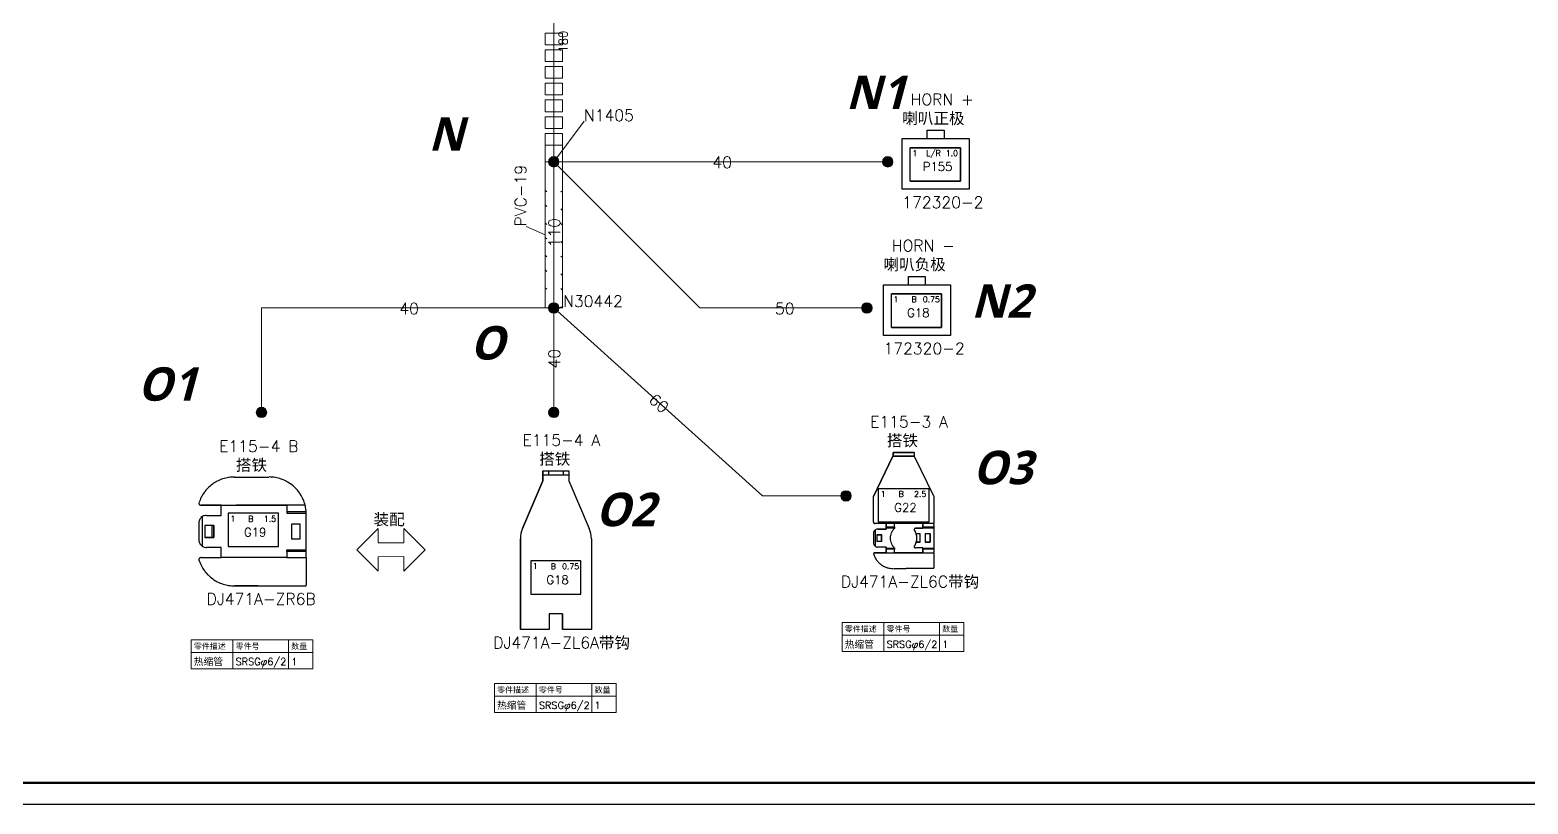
# Model space of a CAD drawing. Header units: millimetres. Extents: x 6 to 3615, y 6 to 858.
# Drawn here: x 2485.2 to 2844, y 6.5 to 191.8 of the extents above; entities that cross this region are included whole.
import ezdxf

# ---------------------------------------------------------------- set-up
doc = ezdxf.new("R2010")
doc.units = ezdxf.units.MM
doc.styles.add('SegoeUIBoldItalic_Style', font='segoeuiz.ttf')
doc.styles.add('Simplex_Style', font='simplex_.ttf')

msp = doc.modelspace()

# ---------------------------------------------------------------- hatches: boundary and pattern name
h = msp.add_hatch(color=0)
edge = h.paths.add_edge_path()
edge.add_arc((2610.65, 160.27), 1.25, 0, 360)
h = msp.add_hatch(color=0)
edge = h.paths.add_edge_path()
edge.add_arc((2610.65, 160.27), 1.25, 0, 360)
h = msp.add_hatch(color=0)
edge = h.paths.add_edge_path()
edge.add_arc((2690.65, 160.27), 1.25, 0, 360)
h = msp.add_hatch(color=0)
edge = h.paths.add_edge_path()
edge.add_arc((2690.65, 160.27), 1.25, 0, 360)
h = msp.add_hatch(color=0)
edge = h.paths.add_edge_path()
edge.add_arc((2610.65, 125.27), 1.25, 0, 360)
h = msp.add_hatch(color=0)
edge = h.paths.add_edge_path()
edge.add_arc((2610.65, 125.27), 1.25, 0, 360)
h = msp.add_hatch(color=0)
edge = h.paths.add_edge_path()
edge.add_arc((2685.65, 125.27), 1.25, 0, 360)
h = msp.add_hatch(color=0)
edge = h.paths.add_edge_path()
edge.add_arc((2685.65, 125.27), 1.25, 0, 360)
h = msp.add_hatch(color=0)
edge = h.paths.add_edge_path()
edge.add_arc((2540.65, 100.27), 1.25, 0, 360)
h = msp.add_hatch(color=0)
edge = h.paths.add_edge_path()
edge.add_arc((2540.65, 100.27), 1.25, 0, 360)
h = msp.add_hatch(color=0)
edge = h.paths.add_edge_path()
edge.add_arc((2610.65, 100.27), 1.25, 0, 360)
h = msp.add_hatch(color=0)
edge = h.paths.add_edge_path()
edge.add_arc((2610.65, 100.27), 1.25, 0, 360)
h = msp.add_hatch(color=0)
edge = h.paths.add_edge_path()
edge.add_arc((2680.65, 80.27), 1.25, 0, 360)
h = msp.add_hatch(color=0)
edge = h.paths.add_edge_path()
edge.add_arc((2680.65, 80.27), 1.25, 0, 360)

# ---------------------------------------------------------------- linework, layer by layer
at = {"color": 0, "linetype": 'Continuous', "lineweight": 13, "flags": 128}
for points in [[(2610.65, 240.27), (2610.65, 160.27)], [(2610.65, 160.27), (2617.9, 170.02)], [(2610.65, 160.27), (2690.65, 160.27)], [(2610.65, 160.27), (2645.65, 125.27)], [(2610.65, 160.27), (2610.65, 125.27)], [(2608.57, 142.77), (2604.07, 144.77)], [(2610.65, 125.27), (2540.65, 125.27)], [(2540.65, 125.27), (2540.65, 100.27)], [(2610.65, 125.27), (2612.9, 125.52)], [(2610.65, 125.27), (2610.65, 100.27)], [(2610.65, 125.27), (2660.65, 80.27)], [(2645.65, 125.27), (2685.65, 125.27)], [(2660.65, 80.27), (2680.65, 80.27)], [(2579.89, 67.37), (2574.75, 62.24), (2574.74, 65.74), (2568.61, 65.71), (2568.61, 62.23), (2563.47, 67.34), (2568.61, 72.47), (2568.61, 69.02), (2574.76, 69.02), (2574.76, 72.48), (2579.89, 67.37)], [(2679.71, 49.98), (2708.88, 49.98)], [(2679.71, 49.98), (2679.71, 43.03)], [(2679.71, 49.98), (2708.88, 49.98)], [(2679.71, 46.92), (2708.88, 46.92)], [(2689.71, 49.98), (2689.71, 43.03)], [(2703.05, 49.98), (2703.05, 43.03)], [(2708.88, 49.98), (2708.88, 43.03)], [(2523.79, 45.84), (2552.95, 45.84)], [(2523.79, 45.84), (2523.79, 38.9)], [(2523.79, 45.84), (2552.95, 45.84)], [(2533.79, 45.84), (2533.79, 38.9)], [(2547.12, 45.84), (2547.12, 38.9)], [(2552.95, 45.84), (2552.95, 38.9)], [(2523.79, 42.79), (2552.95, 42.79)], [(2679.71, 43.03), (2708.88, 43.03)], [(2523.79, 38.9), (2552.95, 38.9)], [(2596.43, 35.38), (2625.6, 35.38)], [(2596.43, 35.38), (2596.43, 28.44)], [(2596.43, 35.38), (2625.6, 35.38)], [(2596.43, 32.33), (2625.6, 32.33)], [(2606.43, 35.38), (2606.43, 28.44)], [(2619.77, 35.38), (2619.77, 28.44)], [(2625.6, 35.38), (2625.6, 28.44)], [(2596.43, 28.44), (2625.6, 28.44)]]:
    msp.add_lwpolyline(points, dxfattribs=at)
for points in [[(2612.73, 188.27), (2612.73, 191.07), (2608.57, 191.07), (2608.57, 188.27), (2612.73, 188.27)], [(2612.73, 184.27), (2612.73, 187.07), (2608.57, 187.07), (2608.57, 184.27), (2612.73, 184.27)], [(2612.73, 180.27), (2612.73, 183.07), (2608.57, 183.07), (2608.57, 180.27), (2612.73, 180.27)], [(2612.73, 176.27), (2612.73, 179.07), (2608.57, 179.07), (2608.57, 176.27), (2612.73, 176.27)], [(2612.73, 172.27), (2612.73, 175.07), (2608.57, 175.07), (2608.57, 172.27), (2612.73, 172.27)], [(2612.73, 168.27), (2612.73, 171.07), (2608.57, 171.07), (2608.57, 168.27), (2612.73, 168.27)], [(2612.73, 164.27), (2612.73, 167.07), (2608.57, 167.07), (2608.57, 164.27), (2612.73, 164.27)], [(2608.57, 160.27), (2608.57, 164.27)], [(2612.73, 160.27), (2612.73, 164.27)], [(2612.73, 160.27), (2608.57, 160.27)], [(2612.73, 160.27), (2608.57, 160.27)], [(2608.57, 160.27), (2608.57, 156.38)], [(2612.73, 160.27), (2612.73, 156.38)], [(2608.57, 152.49), (2608.57, 156.38)], [(2612.73, 152.49), (2612.73, 156.38)], [(2608.57, 153.46), (2608.98, 153.07)], [(2608.57, 148.6), (2608.57, 152.49)], [(2612.73, 152.88), (2612.32, 153.27)], [(2612.73, 148.6), (2612.73, 152.49)], [(2608.57, 149.96), (2608.98, 149.57)], [(2608.57, 144.71), (2608.57, 148.6)], [(2612.73, 148.6), (2612.32, 148.99)], [(2612.73, 144.71), (2612.73, 148.6)], [(2608.57, 145.68), (2608.98, 145.29)], [(2608.57, 140.82), (2608.57, 144.71)], [(2612.73, 145.1), (2612.32, 145.49)], [(2612.73, 140.82), (2612.73, 144.71)], [(2608.57, 142.18), (2608.98, 141.79)], [(2608.57, 136.93), (2608.57, 140.82)], [(2612.73, 140.82), (2612.32, 141.21)], [(2612.73, 136.93), (2612.73, 140.82)], [(2608.57, 137.9), (2608.98, 137.52)], [(2608.57, 133.04), (2608.57, 136.93)], [(2612.73, 137.32), (2612.32, 137.71)], [(2612.73, 133.04), (2612.73, 136.93)], [(2608.57, 134.4), (2608.98, 134.02)], [(2608.57, 129.15), (2608.57, 133.04)], [(2612.73, 133.04), (2612.32, 133.43)], [(2612.73, 129.15), (2612.73, 133.04)], [(2608.57, 130.13), (2608.98, 129.74)], [(2612.73, 129.54), (2612.32, 129.93)], [(2608.57, 125.27), (2608.57, 129.15)], [(2612.73, 125.27), (2612.73, 129.15)], [(2612.73, 125.27), (2608.57, 125.27)]]:
    msp.add_lwpolyline(points, close=True, dxfattribs=at)
at = {"color": 0, "linetype": 'Continuous', "lineweight": 30, "flags": 128}
for points in [[(2694.11, 153.71), (2694.11, 165.83), (2710.15, 165.83), (2710.15, 153.71)], [(2700.12, 165.83), (2700.12, 167.83), (2704.14, 167.83), (2704.14, 165.83)], [(2696.03, 155.62), (2708.06, 155.62), (2708.06, 163.64), (2708.06, 155.62), (2696.03, 155.62), (2696.03, 163.64), (2708.06, 163.64), (2696.03, 163.64), (2708.06, 163.64)], [(2710.15, 153.7), (2694.11, 153.7)], [(2695.62, 130.83), (2695.62, 132.83), (2699.64, 132.83), (2699.64, 130.83)], [(2689.61, 118.71), (2689.61, 130.83), (2705.65, 130.83), (2705.65, 118.71)], [(2691.53, 120.62), (2703.56, 120.62), (2703.56, 128.64), (2703.56, 120.62), (2691.53, 120.62), (2691.53, 128.64), (2703.56, 128.64), (2691.53, 128.64), (2703.56, 128.64)], [(2705.65, 118.7), (2689.61, 118.7)], [(2691.9, 89.77), (2687.25, 80.17)], [(2687.25, 80.17), (2691.9, 89.77)], [(2691.94, 89.85), (2691.9, 89.77)], [(2691.9, 89.77), (2691.92, 89.81)], [(2691.9, 89.77), (2697, 89.77)], [(2691.92, 89.81), (2691.94, 89.85)], [(2691.94, 89.85), (2691.95, 89.87)], [(2691.95, 90.67), (2691.95, 90.61)], [(2696.95, 90.67), (2691.95, 90.67)], [(2691.95, 90.61), (2691.95, 90.45)], [(2691.95, 90.45), (2691.95, 90.2)], [(2691.95, 90.2), (2691.95, 89.89)], [(2691.95, 89.89), (2691.96, 89.89)], [(2691.96, 89.89), (2691.95, 89.86)], [(2691.95, 89.87), (2691.95, 89.86)], [(2691.95, 89.86), (2696.96, 89.86)], [(2691.96, 89.89), (2691.96, 90.66)], [(2691.96, 90.66), (2696.96, 90.66)], [(2696.96, 90.66), (2696.96, 89.89)], [(2696.96, 89.86), (2696.96, 89.89)], [(2696.96, 89.85), (2696.96, 89.86)], [(2696.96, 89.85), (2696.98, 89.81)], [(2696.98, 89.81), (2697, 89.77)], [(2697, 89.77), (2701.65, 80.17)], [(2608.01, 86.26), (2608.01, 83.86), (2608.01, 85.25)], [(2609.37, 86.26), (2609.37, 85.25)], [(2612.94, 86.26), (2612.94, 85.25)], [(2534.17, 84.8), (2542.44, 84.8)], [(2603.16, 72.45), (2608.01, 83.86), (2603.16, 72.45)], [(2614.3, 85.25), (2614.3, 83.86), (2619.16, 72.45)], [(2687.25, 73.97), (2687.25, 80.17)], [(2687.25, 73.97), (2687.25, 80.17)], [(2701.65, 80.17), (2701.65, 73.67)], [(2531.01, 78.02), (2526.19, 78.02), (2531.01, 78.02)], [(2526.55, 68.17), (2526.55, 75.36)], [(2527.44, 75.6), (2531.01, 75.6), (2531.01, 78.02), (2534.59, 78.02)], [(2532.69, 76.14), (2532.69, 68.14), (2544.69, 68.14), (2544.69, 76.14), (2532.69, 76.14)], [(2546.73, 78.02), (2534.59, 78.02), (2546.73, 78.02)], [(2551.1, 78.02), (2546.73, 78.02), (2546.73, 76.55), (2551.34, 76.55)], [(2546.73, 66.99), (2546.73, 65.52), (2551.37, 65.52), (2551.37, 75.87), (2551.36, 76.14), (2551.36, 76.24), (2551.36, 76.3), (2551.34, 76.55), (2551.32, 76.8), (2551.28, 77.15)], [(2546.73, 76.55), (2546.73, 76.14), (2551.36, 76.14)], [(2551.28, 77.14), (2551.21, 77.55)], [(2551.37, 65.52), (2551.37, 75.87)], [(2525.66, 73.82), (2525.66, 69.72)], [(2529.23, 73.19), (2529.23, 70.34), (2529.23, 73.19), (2527.09, 73.19), (2527.09, 70.34), (2529.23, 70.34), (2528.87, 70.34), (2528.87, 73.19)], [(2549.94, 73.55), (2547.8, 73.55), (2547.8, 69.98), (2549.94, 69.98), (2549.94, 73.55), (2547.8, 73.55), (2547.8, 69.98)], [(2690.25, 73.67), (2687.55, 73.67)], [(2687.75, 68.15), (2687.75, 72.18)], [(2690.25, 72.32), (2688.25, 72.32)], [(2688.25, 72.32), (2690.25, 72.32)], [(2692.25, 73.67), (2690.25, 73.67)], [(2690.25, 73.61), (2690.25, 73.67)], [(2690.25, 73.67), (2690.25, 73.41)], [(2690.25, 73.61), (2690.25, 73.58)], [(2690.25, 73.58), (2690.25, 73.44)], [(2690.25, 73.3), (2690.25, 73.44)], [(2690.25, 73.41), (2690.25, 73.18)], [(2690.25, 73.11), (2690.25, 73.3)], [(2690.25, 73.18), (2690.25, 72.98)], [(2690.25, 72.88), (2690.25, 73.11)], [(2690.25, 72.98), (2690.25, 72.85)], [(2690.25, 72.62), (2690.25, 72.88)], [(2690.25, 72.85), (2692.25, 72.85)], [(2690.25, 72.71), (2690.25, 72.85)], [(2690.25, 72.67), (2690.25, 72.71)], [(2690.25, 72.67), (2690.25, 72.62)], [(2690.25, 72.62), (2690.25, 72.32)], [(2690.25, 72.32), (2690.25, 72.62)], [(2690.25, 72.62), (2692.25, 72.62)], [(2699.05, 73.67), (2692.25, 73.67)], [(2692.25, 73.41), (2692.25, 73.67)], [(2692.25, 73.18), (2692.25, 73.41)], [(2692.25, 72.98), (2692.25, 73.18)], [(2692.25, 72.85), (2692.25, 72.98)], [(2692.25, 72.85), (2692.25, 72.71)], [(2692.25, 72.71), (2692.25, 72.67)], [(2692.25, 72.62), (2692.25, 72.67)], [(2692.25, 72.62), (2692.25, 72.49)], [(2697.29, 72.52), (2699.05, 72.52)], [(2699.05, 72.52), (2697.29, 72.52)], [(2699.05, 73.67), (2699.05, 73.61)], [(2699.05, 73.67), (2699.05, 73.41)], [(2701.65, 73.67), (2699.05, 73.67)], [(2699.05, 73.58), (2699.05, 73.61)], [(2699.05, 73.58), (2699.05, 73.44)], [(2699.05, 73.3), (2699.05, 73.44)], [(2699.05, 73.41), (2699.05, 73.18)], [(2699.05, 73.11), (2699.05, 73.3)], [(2699.05, 73.18), (2699.05, 72.98)], [(2699.05, 72.88), (2699.05, 73.11)], [(2699.05, 72.98), (2699.05, 72.85)], [(2699.05, 72.62), (2699.05, 72.88)], [(2699.05, 72.71), (2699.05, 72.85)], [(2699.05, 72.85), (2701.65, 72.85)], [(2699.05, 72.67), (2699.05, 72.71)], [(2699.05, 72.67), (2699.05, 72.62)], [(2699.05, 72.52), (2699.05, 72.62)], [(2699.05, 72.62), (2701.65, 72.62)], [(2699.05, 72.62), (2699.05, 72.52)], [(2701.65, 73.41), (2701.65, 73.67)], [(2701.65, 73.41), (2701.65, 73.18)], [(2701.65, 73.18), (2701.65, 72.98)], [(2701.65, 72.98), (2701.65, 72.85)], [(2701.65, 72.85), (2701.65, 72.71)], [(2701.65, 72.71), (2701.65, 72.67)], [(2701.65, 72.67), (2701.65, 72.62)], [(2701.65, 72.62), (2701.65, 67.72)], [(2528.87, 70.34), (2527.09, 70.34)], [(2612.73, 52.05), (2609.58, 52.05), (2609.58, 48.27), (2602.65, 48.27), (2602.65, 69.98), (2602.65, 48.27)], [(2619.66, 69.98), (2619.66, 48.27), (2612.73, 48.27), (2612.73, 52.05), (2612.73, 48.27)], [(2687.25, 71.32), (2687.25, 69.02)], [(2687.25, 71.32), (2687.25, 69.02)], [(2688.05, 70.97), (2688.05, 69.37)], [(2689.25, 70.97), (2688.05, 70.97)], [(2688.05, 70.97), (2689.05, 70.97)], [(2689.05, 69.37), (2688.05, 69.37)], [(2689.05, 70.97), (2689.05, 69.37)], [(2689.05, 70.97), (2689.15, 70.97)], [(2689.15, 69.37), (2689.05, 69.37)], [(2689.22, 70.97), (2689.15, 70.97)], [(2689.22, 69.37), (2689.15, 69.37)], [(2689.25, 70.97), (2689.22, 70.97)], [(2689.25, 69.37), (2689.22, 69.37)], [(2689.25, 69.37), (2689.25, 70.97)], [(2698.45, 71.17), (2697.49, 71.17)], [(2697.49, 69.17), (2698.45, 69.17)], [(2698.45, 69.17), (2697.49, 69.17)], [(2698.45, 69.17), (2698.45, 71.17)], [(2699.65, 71.17), (2699.65, 69.17)], [(2700.85, 71.17), (2699.65, 71.17)], [(2699.65, 69.17), (2700.85, 69.17)], [(2700.85, 69.17), (2699.65, 69.17)], [(2700.85, 69.17), (2700.85, 71.17)], [(2700.85, 71.17), (2700.85, 69.17)], [(2526.19, 65.52), (2531.01, 65.52)], [(2546.73, 65.52), (2531.01, 65.52), (2531.01, 67.93), (2527.44, 67.93)], [(2551.37, 66.99), (2546.73, 66.99), (2546.73, 67.4), (2551.37, 67.4)], [(2551.37, 65.52), (2551.37, 58.98)], [(2605.13, 64.76), (2605.13, 56.76), (2617.12, 56.76), (2617.12, 64.76), (2605.13, 64.76)], [(2687.55, 66.67), (2690.25, 66.67)], [(2690.25, 66.67), (2687.55, 66.67)], [(2690.25, 68.02), (2688.25, 68.02)], [(2690.25, 68.02), (2690.25, 67.72)], [(2690.25, 67.72), (2690.25, 68.02)], [(2692.25, 67.72), (2690.25, 67.72)], [(2690.25, 67.46), (2690.25, 67.72)], [(2690.25, 67.72), (2690.25, 67.66)], [(2690.25, 67.63), (2690.25, 67.66)], [(2690.25, 67.49), (2690.25, 67.63)], [(2692.25, 67.49), (2690.25, 67.49)], [(2690.25, 67.49), (2690.25, 67.35)], [(2690.25, 67.23), (2690.25, 67.46)], [(2690.25, 67.35), (2690.25, 67.16)], [(2690.25, 67.03), (2690.25, 67.23)], [(2690.25, 67.16), (2690.25, 66.92)], [(2690.25, 66.9), (2690.25, 67.03)], [(2690.25, 66.92), (2690.25, 66.67)], [(2690.25, 66.9), (2690.25, 66.76)], [(2690.25, 66.72), (2690.25, 66.76)], [(2690.25, 66.72), (2690.25, 66.67)], [(2690.25, 66.67), (2692.25, 66.67)], [(2692.25, 67.84), (2692.25, 67.72)], [(2692.25, 67.72), (2692.25, 67.66)], [(2692.25, 67.63), (2692.25, 67.66)], [(2692.25, 67.63), (2692.25, 67.49)], [(2692.25, 67.35), (2692.25, 67.49)], [(2692.25, 67.16), (2692.25, 67.35)], [(2692.25, 66.92), (2692.25, 67.16)], [(2692.25, 66.67), (2692.25, 66.92)], [(2692.25, 66.67), (2699.05, 66.67)], [(2699.05, 66.67), (2692.25, 66.67)], [(2699.05, 67.82), (2697.29, 67.82)], [(2699.05, 67.72), (2699.05, 67.82)], [(2699.05, 67.82), (2699.05, 67.72)], [(2701.65, 67.72), (2699.05, 67.72)], [(2699.05, 67.72), (2699.05, 67.66)], [(2699.05, 67.46), (2699.05, 67.72)], [(2699.05, 67.63), (2699.05, 67.66)], [(2699.05, 67.49), (2699.05, 67.63)], [(2699.05, 67.49), (2699.05, 67.35)], [(2701.65, 67.49), (2699.05, 67.49)], [(2699.05, 67.23), (2699.05, 67.46)], [(2699.05, 67.35), (2699.05, 67.16)], [(2699.05, 67.03), (2699.05, 67.23)], [(2699.05, 67.16), (2699.05, 66.92)], [(2699.05, 66.9), (2699.05, 67.03)], [(2699.05, 66.92), (2699.05, 66.67)], [(2699.05, 66.9), (2699.05, 66.76)], [(2699.05, 66.72), (2699.05, 66.76)], [(2699.05, 66.72), (2699.05, 66.67)], [(2699.05, 66.67), (2701.65, 66.67)], [(2701.65, 67.72), (2701.65, 67.66)], [(2701.65, 67.66), (2701.65, 67.63)], [(2701.65, 67.63), (2701.65, 67.49)], [(2701.65, 67.49), (2701.65, 67.35)], [(2701.65, 67.35), (2701.65, 67.16)], [(2701.65, 67.16), (2701.65, 66.92)], [(2701.65, 66.67), (2701.65, 66.92)], [(2701.65, 66.67), (2701.65, 62.95)], [(2692.02, 62.87), (2695.08, 62.87)], [(2695.45, 62.87), (2695.08, 62.87)], [(2698.54, 62.87), (2695.45, 62.87)], [(2701.65, 62.87), (2698.57, 62.87)], [(2539.79, 58.73), (2534.17, 58.73)], [(2534.17, 58.73), (2551.33, 58.73)], [(1208.83, 6.51), (3615.15, 6.51)]]:
    msp.add_lwpolyline(points, dxfattribs=at)
for points in [[(2608.01, 86.26), (2614.3, 86.26), (2614.3, 85.25), (2608.01, 85.25), (2608.01, 86.26)], [(2688.44, 82.03), (2700.47, 82.03), (2700.47, 74.01), (2688.44, 74.01), (2688.44, 82.03)]]:
    msp.add_lwpolyline(points, close=True, dxfattribs=at)
at = {"color": 0, "linetype": 'Continuous', "lineweight": 70, "flags": 128}
msp.add_lwpolyline([(26.83, 11.57), (3610.09, 11.57)], dxfattribs=at)
at = {"color": 0, "linetype": 'Continuous', "lineweight": 13}
for centre in [(2610.65, 160.27), (2610.65, 160.27), (2690.65, 160.27), (2690.65, 160.27), (2610.65, 125.27), (2610.65, 125.27), (2685.65, 125.27), (2685.65, 125.27), (2540.65, 100.27), (2540.65, 100.27), (2610.65, 100.27), (2610.65, 100.27), (2680.65, 80.27), (2680.65, 80.27)]:
    msp.add_circle(centre, 1.25, dxfattribs=at)
at = {"color": 0, "linetype": 'Continuous', "lineweight": 30}
for centre, radius, start, end in [((2691.86, 89.89), 0.0938, -27, 1), ((2533.69, 76.44), 8.19, 126, 136), ((2533.54, 76.96), 7.68, 117, 127), ((2534.18, 75.85), 8.96, 108, 117), ((2534.28, 75.4), 9.41, 99, 108), ((2534.13, 76.09), 8.71, 89, 99), ((2542.45, 75.93), 8.88, 80, 90), ((2542.4, 75.7), 9.11, 71, 80), ((2542.54, 76.12), 8.66, 61, 71), ((2542.55, 76.03), 8.74, 52, 62), ((2542.25, 75.67), 9.21, 42, 52), ((2534.36, 75.8), 9.13, 153, 162), ((2534.32, 75.75), 9.12, 144, 153), ((2533.86, 76.15), 8.52, 135, 145), ((2542.5, 75.9), 8.87, 33, 43), ((2542.38, 75.84), 8.99, 23, 33), ((2543.44, 76.26), 7.87, 13, 24), ((2526.18, 78.55), 0.531, -180, -157), ((2526.24, 78.58), 0.594, -157, -136), ((2526.23, 78.63), 0.622, -132, -112), ((2526.18, 78.51), 0.497, -113, -88), ((2527.48, 73.74), 1.88, 105, 135), ((2527.43, 73.83), 1.77, 90, 105), ((2547.24, 76.93), 4.02, 9, 16), ((2527.42, 73.83), 1.76, 165, -180), ((2527.45, 73.82), 1.79, 150, 165), ((2527.34, 73.92), 1.65, 136, 152), ((2609.02, 69.97), 6.36, 157, -180), ((2613.3, 69.97), 6.36, 0, 23), ((2687.52, 73.96), 0.273, 179, -156), ((2687.54, 73.95), 0.279, -161, -136), ((2688.23, 71.33), 0.987, 149, 165), ((2688.27, 71.32), 1.02, 135, 158), ((2687.53, 73.95), 0.279, -134, -109), ((2688.29, 71.28), 1.06, 135, 149), ((2687.54, 73.94), 0.273, -114, -89), ((2688.19, 71.4), 0.904, 120, 137), ((2688.25, 71.3), 1.02, 111, 134), ((2688.24, 71.35), 0.971, 104, 120), ((2688.25, 71.33), 0.995, 90, 113), ((2688.26, 71.25), 1.07, 90, 104), ((2694.5, 70.13), 3.26, 145, 156), ((2694.66, 70), 3.47, 133, 144), ((2697.29, 72.22), 0.307, 169, -176), ((2697.27, 72.23), 0.276, 136, 169), ((2697.37, 72.25), 0.385, -173, -149), ((2697.37, 72.25), 0.385, -173, -149), ((2694.5, 70.19), 3.15, 18, 36), ((2694.5, 70.19), 3.15, 18, 36), ((2697.28, 72.25), 0.281, 123, 139), ((2697.28, 72.25), 0.281, 123, 139), ((2697.29, 72.23), 0.292, 89, 121), ((2697.29, 72.23), 0.292, 89, 121), ((2527.43, 69.7), 1.77, -180, -165), ((2528.03, 69.94), 2.41, -164, -153), ((2527.35, 69.64), 1.67, -151, -135), ((2527.59, 69.97), 2.08, -133, -120), ((2688.26, 71.32), 1.02, 158, -179), ((2688.03, 71.34), 0.779, 162, -179), ((2688.32, 69.03), 1.07, -180, -166), ((2688.22, 69.01), 0.964, -165, -149), ((2688.15, 68.93), 0.872, -151, -134), ((2688.28, 69.06), 1.06, -135, -121), ((2694.65, 70.15), 3.4, 168, -180), ((2694.65, 70.19), 3.4, -180, -168), ((2695.39, 69.9), 4.18, 159, 168), ((2693.91, 69.99), 2.63, -169, -155), ((2694.5, 70.2), 3.26, -156, -145), ((2694.33, 70.06), 3.04, -146, -134), ((2697.28, 68.12), 0.286, 143, 176), ((2697.28, 68.12), 0.286, 143, 176), ((2694.5, 70.15), 3.15, -36, -18), ((2694.62, 70.08), 3.01, -36, -17), ((2694.02, 70.27), 3.64, -18, -10), ((2694.51, 70.17), 3.14, 0, 18), ((2694.51, 70.17), 3.14, -18, 0), ((2526.18, 64.99), 0.531, 157, -180), ((2535.21, 68.08), 10.04, -162, -153), ((2526.27, 64.95), 0.622, 138, 158), ((2526.22, 64.93), 0.594, 113, 134), ((2526.19, 64.99), 0.531, 90, 113), ((2527.46, 69.71), 1.78, -121, -106), ((2527.41, 69.56), 1.63, -105, -88), ((2691.52, 67.64), 4.45, -165, -153), ((2687.52, 66.38), 0.273, 156, -179), ((2687.52, 66.38), 0.273, 156, -179), ((2687.53, 66.39), 0.279, 136, 161), ((2687.53, 66.38), 0.279, 109, 134), ((2687.54, 66.4), 0.273, 89, 114), ((2692.04, 67.89), 5.04, -153, -144), ((2688.24, 69.01), 0.987, -121, -105), ((2688.22, 68.8), 0.779, -108, -89), ((2691.92, 67.79), 4.88, -144, -135), ((2697.29, 68.12), 0.307, 176, -169), ((2697.29, 68.12), 0.307, 176, -169), ((2697.28, 68.12), 0.299, -169, -139), ((2697.28, 68.12), 0.299, -169, -139), ((2697.29, 68.12), 0.307, -136, -120), ((2697.29, 68.11), 0.292, -121, -89), ((2533.39, 67.18), 8.01, -153, -143), ((2533.57, 67.17), 8.15, -144, -134), ((2534.58, 68.09), 9.51, -135, -126), ((2691.94, 67.77), 4.88, -135, -126), ((2692.04, 67.89), 5.04, -126, -117), ((2692.03, 67.92), 5.05, -116, -107), ((2691.95, 67.58), 4.7, -108, -98), ((2692.09, 68.61), 5.74, -99, -92), ((2533.64, 66.8), 7.92, -126, -117), ((2534.38, 68.16), 9.47, -117, -108), ((2534.05, 67.18), 8.43, -108, -98), ((2534.14, 67.4), 8.67, -99, -90), ((2550.73, 58.95), 0.646, -20, 2)]:
    msp.add_arc(centre, radius, start, end, dxfattribs=at)

# ---------------------------------------------------------------- texts
at = {"color": 0, "linetype": 'Continuous', "style": 'Simplex_Style'}
for s, height, rotation, p in [('180', 2.051, -270, (2613.94, 186.39)), ('PVC-19', 2.734, -270, (2604.07, 144.77)), ('110', 2.734, -270, (2612.15, 139.77)), ('40', 2.734, -270, (2612.15, 110.77)), ('60', 2.734, -41, (2633.16, 102.95))]:
    msp.add_text(s, height=height, rotation=rotation, dxfattribs=at).set_placement(p)
for s, height, p in [('HORN +', 2.734, (2696.13, 173.83)), ('N1405', 2.734, (2617.9, 170.02)), ('喇叭正极', 2.734, (2694.13, 169.33)), ('40', 2.734, (2648.65, 158.77)), ('1', 1.37, (2696.56, 161.65)), ('L/R', 1.367, (2699.84, 161.65)), ('1.0', 1.367, (2704.54, 161.65)), ('P155', 2.051, (2699.04, 158.1)), ('172320-2', 2.734, (2694.13, 149.2)), ('HORN -', 2.734, (2691.63, 138.83)), ('喇叭负极', 2.734, (2689.63, 134.33)), ('40', 2.734, (2573.65, 123.77)), ('N30442', 2.734, (2612.9, 125.52)), ('50', 2.734, (2663.65, 123.77)), ('1', 1.37, (2692.06, 126.65)), ('B', 1.37, (2696.34, 126.65)), ('0.75', 1.367, (2699.04, 126.65)), ('G18', 2.051, (2695.29, 123.1)), ('172320-2', 2.734, (2689.63, 114.2)), ('E115-3 A', 2.734, (2686.43, 96.67)), ('E115-4 B', 2.734, (2530.51, 90.8)), ('E115-4 A', 2.734, (2603.16, 92.26)), ('搭铁', 2.734, (2690.43, 92.17)), ('搭铁', 2.734, (2607.16, 87.76)), ('搭铁', 2.734, (2534.51, 86.3)), ('1', 1.37, (2688.96, 80.04)), ('B', 1.37, (2693.25, 80.03)), ('2.5', 1.367, (2696.95, 80.03)), ('1', 1.37, (2533.2, 74.17)), ('B', 1.37, (2537.5, 74.1)), ('1.5', 1.367, (2541.2, 74.1)), ('装配', 2.741, (2567.49, 73.28)), ('G22', 2.051, (2692.2, 76.48)), ('G19', 2.051, (2536.45, 70.55)), ('1', 1.37, (2605.65, 62.8)), ('G18', 2.051, (2608.89, 59.17)), ('B', 1.37, (2609.93, 62.72)), ('0.75', 1.367, (2612.64, 62.72)), ('DJ471A-ZL6C带钩', 2.7344, (2679.43, 58.37)), ('DJ471A-ZR6B', 2.7344, (2527.51, 54.23)), ('DJ471A-ZL6A带钩', 2.7344, (2596.16, 43.77)), ('零件描述', 1.367, (2680.36, 47.74)), ('零件号', 1.367, (2690.36, 47.74)), ('数量', 1.367, (2703.7, 47.74)), ('零件描述', 1.367, (2524.44, 43.6)), ('零件号', 1.367, (2534.44, 43.6)), ('数量', 1.367, (2547.77, 43.6)), ('热缩管', 1.709, (2680.36, 43.89)), ('SRSGφ6/2', 1.709, (2690.36, 43.89)), ('1', 1.71, (2703.7, 43.89)), ('热缩管', 1.709, (2524.44, 39.76)), ('SRSGφ6/2', 1.709, (2534.44, 39.76)), ('1', 1.71, (2547.77, 39.76)), ('零件描述', 1.367, (2597.08, 33.15)), ('零件号', 1.367, (2607.08, 33.15)), ('数量', 1.367, (2620.42, 33.15)), ('热缩管', 1.709, (2597.08, 29.3)), ('SRSGφ6/2', 1.709, (2607.08, 29.3)), ('1', 1.71, (2620.42, 29.3))]:
    msp.add_text(s, height=height, dxfattribs=at).set_placement(p)
at = {"char_height": 8, "attachment_point": 1, "style": 'SegoeUIBoldItalic_Style'}
for s, insert in [('{\\fSegoe UI Semilight|b1|i1|c134|p34;\\C1;N1}', (2680.58, 180.92)), ('{\\fSegoe UI Semilight|b1|i1|c134|p34;\\C1;N}', (2580.6, 170.93)), ('{\\fSegoe UI Semilight|b1|i1|c134|p34;\\C1;N2}', (2710.58, 130.92)), ('{\\fSegoe UI Semilight|b1|i1|c134|p34;\\C1;O}', (2590.58, 120.92)), ('{\\fSegoe UI Semilight|b1|i1|c134|p34;\\C1;O1}', (2510.96, 111.06)), ('{\\fSegoe UI Semilight|b1|i1|c134|p34;\\C1;O3}', (2710.96, 91.06)), ('{\\fSegoe UI Semilight|b1|i1|c134|p34;\\C1;O2}', (2620.62, 81.03))]:
    msp.add_mtext_dynamic_manual_height_columns(s, width=42.6639, gutter_width=12.5, heights=[2.5], dxfattribs=dict(at, insert=insert))

doc.saveas('drawing.dxf')
